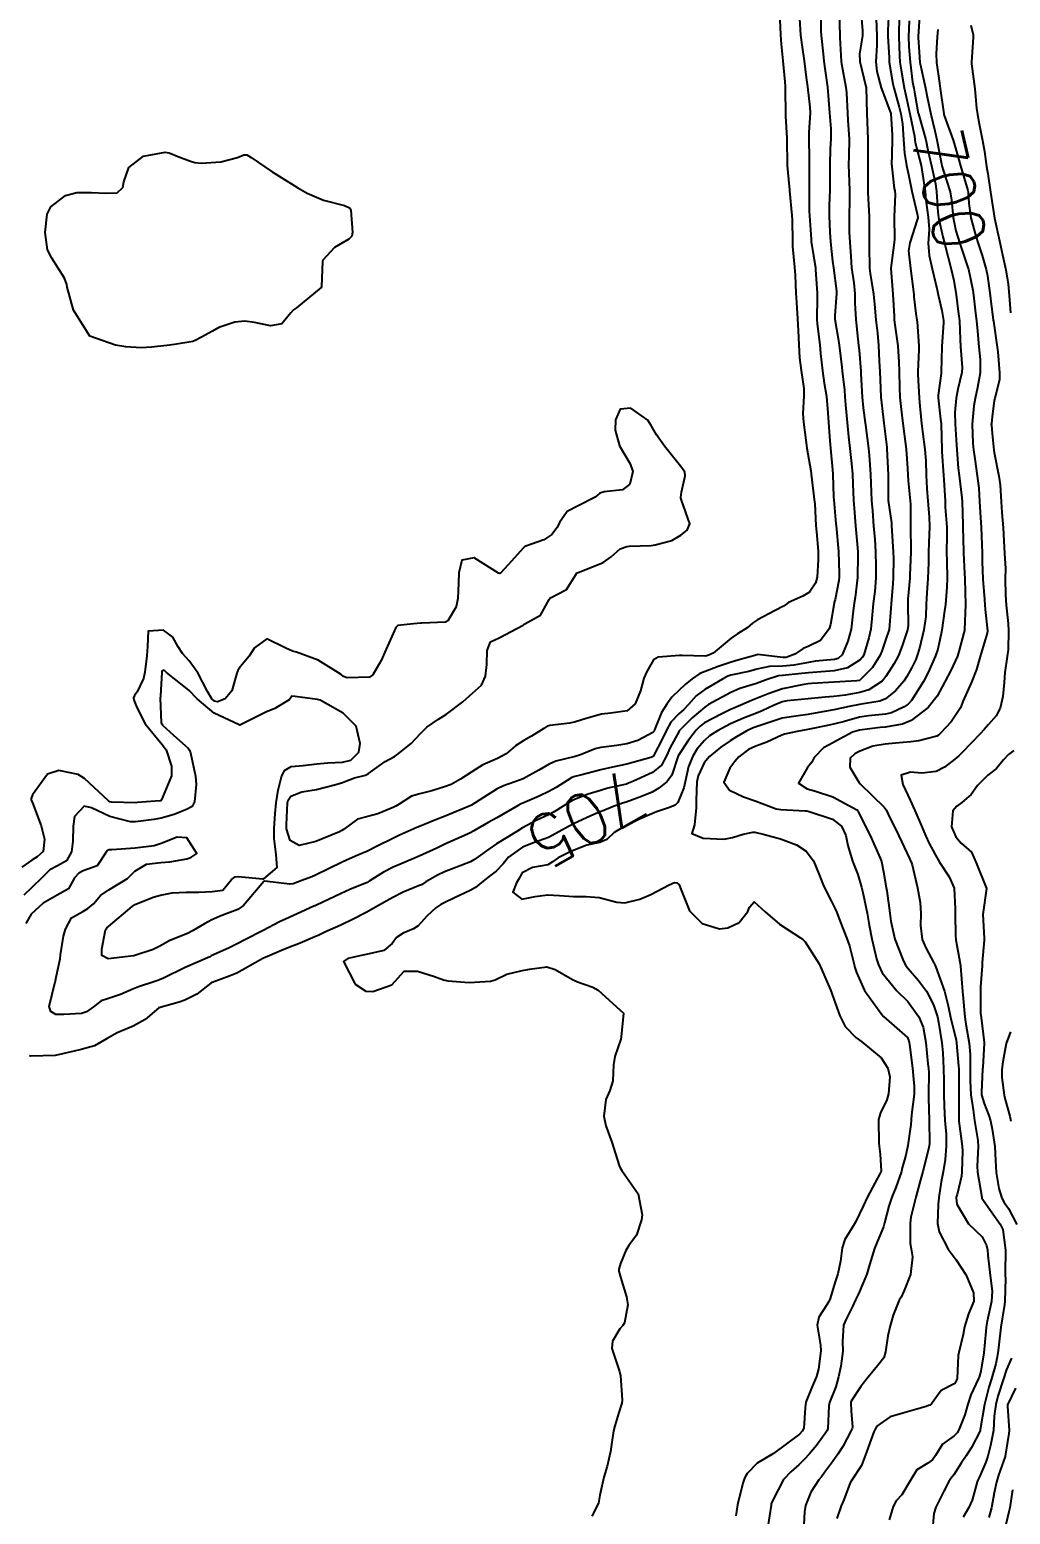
# Model space of a CAD drawing. Header units: metres. Extents: x 298520 to 308411, y 7433745 to 7450750.
# Drawn here: x 301073.2 to 301149.2, y 7443102.9 to 7443218.1 of the extents above; entities that cross this region are included whole.
import ezdxf
from ezdxf.enums import TextEntityAlignment as Align

# ---------------------------------------------------------------- set-up
doc = ezdxf.new("R2010")
doc.units = ezdxf.units.M
doc.header["$LTSCALE"] = 10
doc.linetypes.add('DASHED', pattern=[0.75, 0.5, -0.25])
for name, color, linetype in [('Cotas', 45, 'Continuous'), ('Curvas de Nivel 1m', 11, 'Continuous'), ('Curvas de Nivel 5m', 15, 'Continuous'), ('Vias Secundárias', 230, 'DASHED')]:
    doc.layers.add(name, color=color, linetype=linetype)
doc.styles.add('Style-STANDARD', font='STANDARD.shx')

msp = doc.modelspace()

# ---------------------------------------------------------------- linework, layer by layer
at = {"layer": 'Curvas de Nivel 1m', "flags": 128}
for points, elevation in [([(301134.55, 7443219.61), (301134.53, 7443217.98), (301134.55, 7443217.61), (301134.72, 7443216.18), (301134.78, 7443215.61), (301134.88, 7443214.86), (301135.04, 7443213.61), (301135.12, 7443212.63), (301135.21, 7443211.6), (301135.3, 7443210.38), (301135.3, 7443209.6), (301135.27, 7443208.82), (301135.23, 7443207.61), (301135.24, 7443206.4), (301135.23, 7443205.61), (301135.18, 7443204.43), (301135.18, 7443203.61), (301135.23, 7443202.36), (301135.29, 7443201.61), (301135.44, 7443200.12), (301135.51, 7443199.6), (301135.74, 7443197.79), (301135.74, 7443197.6), (301135.62, 7443195.89), (301135.63, 7443195.6), (301135.88, 7443194.1), (301135.96, 7443193.6), (301136.16, 7443191.9), (301136.19, 7443191.59), (301136.36, 7443190.11), (301136.4, 7443189.59), (301136.46, 7443188.96), (301136.58, 7443187.59), (301136.69, 7443186.48), (301136.79, 7443185.58), (301136.92, 7443184.43), (301136.98, 7443183.58), (301137.01, 7443182.85), (301137.07, 7443181.58), (301137.11, 7443180.96), (301137.21, 7443179.58), (301137.38, 7443177.89), (301137.4, 7443177.57), (301137.41, 7443177.31), (301137.38, 7443175.57), (301137.19, 7443174.03), (301137.11, 7443173.58), (301137.05, 7443173), (301136.89, 7443171.58), (301136.64, 7443170.63), (301136.19, 7443169.59), (301135.88, 7443169.31), (301135.59, 7443169.23), (301134.12, 7443169.08), (301133.58, 7443169), (301132.44, 7443168.77), (301131.58, 7443168.71), (301130.55, 7443168.69), (301129.57, 7443168.47), (301128.96, 7443168.29), (301127.57, 7443168), (301127.34, 7443167.92), (301126.91, 7443167.7), (301125.55, 7443166.9), (301124.88, 7443166.39), (301124.28, 7443165.73), (301123.92, 7443165.35), (301123.54, 7443165.01), (301122.91, 7443164.36), (301122.57, 7443163.75), (301122.23, 7443163.03), (301121.57, 7443161.76), (301121.54, 7443161.71), (301121.49, 7443161.67), (301121.35, 7443161.62), (301119.49, 7443161.11), (301118.4, 7443160.88), (301117.48, 7443160.67), (301115.9, 7443160.26), (301115.48, 7443160.15), (301115.25, 7443160.06), (301114.88, 7443159.85), (301114.02, 7443159.3), (301113.46, 7443158.99), (301112.7, 7443158.62), (301111.45, 7443158.07), (301111.31, 7443158.02), (301111.07, 7443157.89), (301109.43, 7443156.95), (301108.77, 7443156.57), (301107.64, 7443155.93), (301107.5, 7443155.85), (301107.42, 7443155.8), (301107.16, 7443155.67), (301105.41, 7443154.89), (301104.77, 7443154.6), (301103.4, 7443153.98), (301102.01, 7443153.38), (301101.39, 7443153.12), (301100.65, 7443152.74), (301099.54, 7443152.03), (301099.37, 7443151.94), (301098.03, 7443151.38), (301097.36, 7443151.07), (301095.45, 7443150.17), (301095.35, 7443150.13), (301095.32, 7443150.11), (301095.25, 7443150.08), (301093.95, 7443149.49), (301093.34, 7443149.22), (301092.58, 7443148.87), (301091.33, 7443148.21), (301091.17, 7443148.12), (301089.95, 7443147.51), (301089.32, 7443147.17), (301088.63, 7443146.84), (301087.3, 7443146.23), (301087.27, 7443146.21), (301087.18, 7443146.17), (301085.29, 7443145.34), (301083.59, 7443144.52), (301083.28, 7443144.37), (301083.17, 7443144.33), (301082.85, 7443144.22), (301081.67, 7443143.84), (301081.27, 7443143.68), (301080.28, 7443143.24), (301079.26, 7443142.9), (301078.78, 7443142.75), (301078.18, 7443142.28), (301077.63, 7443141.9), (301077.25, 7443141.78), (301075.87, 7443141.68), (301075.25, 7443141.7), (301074.86, 7443141.92), (301074.73, 7443142.32), (301075.2, 7443144.23), (301075.22, 7443144.31), (301075.29, 7443144.58), (301075.59, 7443146.02), (301075.62, 7443146.31), (301075.86, 7443147.77), (301076.01, 7443148.3), (301076.46, 7443149.18), (301077.35, 7443149.68), (301077.74, 7443149.9), (301078.17, 7443150.28), (301078.71, 7443150.93), (301079.36, 7443151.36), (301080.82, 7443152.25), (301081.1, 7443152.52), (301081.38, 7443152.8), (301082.28, 7443153.34), (301083.39, 7443153.47), (301084.08, 7443153.52), (301085.4, 7443153.77), (301085.72, 7443153.86), (301086.18, 7443154.18), (301085.42, 7443155.4), (301084.67, 7443155.45), (301083.41, 7443154.94), (301082.87, 7443154.77), (301081.41, 7443154.58), (301079.6, 7443154.46), (301079.4, 7443154.46), (301079.26, 7443154.42), (301079.16, 7443154.27), (301078.45, 7443153.22), (301077.38, 7443152.84), (301077.03, 7443152.64), (301076.71, 7443152.3), (301076.23, 7443151.44), (301075.36, 7443150.94), (301074.28, 7443150.33), (301073.34, 7443149.46), (301072.93, 7443148.75)], 707), ([(301135.96, 7443219.37), (301136.01, 7443217.59), (301136.02, 7443217.45), (301136.12, 7443215.59), (301136.14, 7443215.4), (301136.48, 7443213.59), (301136.53, 7443213.17), (301136.59, 7443211.59), (301136.63, 7443211.04), (301136.72, 7443209.58), (301136.7, 7443208.24), (301136.69, 7443207.59), (301136.73, 7443206.29), (301136.75, 7443205.59), (301136.75, 7443204.85), (301136.73, 7443203.59), (301136.74, 7443202.35), (301136.78, 7443201.59), (301136.85, 7443200.47), (301136.92, 7443199.59), (301137.08, 7443198.44), (301137.16, 7443197.58), (301137.18, 7443196.85), (301137.26, 7443195.58), (301137.4, 7443194.06), (301137.46, 7443193.58), (301137.51, 7443193.21), (301137.63, 7443191.57), (301137.64, 7443191.36), (301137.75, 7443189.57), (301137.82, 7443188.74), (301137.96, 7443187.57), (301137.99, 7443187.38), (301138.23, 7443185.57), (301138.28, 7443185.06), (301138.39, 7443183.56), (301138.42, 7443182.89), (301138.47, 7443181.56), (301138.53, 7443180.76), (301138.62, 7443179.56), (301138.71, 7443178.55), (301138.77, 7443177.56), (301138.81, 7443176.42), (301138.8, 7443175.56), (301138.71, 7443174.49), (301138.59, 7443173.56), (301138.51, 7443172.68), (301138.4, 7443171.56), (301138.26, 7443170.91), (301137.86, 7443169.57), (301137.77, 7443169.39), (301137.59, 7443169.2), (301136.59, 7443168.57), (301135.57, 7443168.34), (301134.89, 7443168.29), (301133.57, 7443168.19), (301133.07, 7443168.13), (301131.57, 7443167.99), (301131.26, 7443167.95), (301130.37, 7443167.66), (301129.56, 7443167.37), (301128.26, 7443166.98), (301127.55, 7443166.67), (301125.84, 7443165.72), (301125.54, 7443165.52), (301124.57, 7443164.69), (301123.61, 7443163.74), (301123.57, 7443163.69), (301123.52, 7443163.6), (301122.86, 7443162.39), (301122.58, 7443161.75), (301122.2, 7443161.03), (301121.48, 7443160.45), (301120.01, 7443159.78), (301119.64, 7443159.62), (301119.47, 7443159.56), (301118.04, 7443159.23), (301117.46, 7443159.07), (301116.5, 7443158.78), (301115.45, 7443158.37), (301115.11, 7443158.18), (301114.58, 7443157.85), (301113.88, 7443157.41), (301113.44, 7443157.18), (301112.54, 7443156.76), (301111.43, 7443156.16), (301110.97, 7443155.89), (301109.41, 7443154.92), (301108.8, 7443154.52), (301107.98, 7443153.92), (301107.65, 7443153.68), (301107.4, 7443153.54), (301106.26, 7443153.08), (301105.38, 7443152.75), (301104.84, 7443152.5), (301103.94, 7443151.97), (301103.59, 7443151.76), (301103.37, 7443151.66), (301102.17, 7443151.18), (301101.36, 7443150.77), (301100.03, 7443150.02), (301099.35, 7443149.64), (301098.3, 7443149.08), (301097.34, 7443148.63), (301096.11, 7443148.07), (301095.58, 7443147.83), (301095.33, 7443147.71), (301094.19, 7443147.22), (301093.31, 7443146.88), (301092.75, 7443146.66), (301091.49, 7443146.12), (301091.36, 7443146.06), (301091.3, 7443146.03), (301091.12, 7443145.94), (301089.29, 7443144.91), (301088.77, 7443144.68), (301087.37, 7443144.17), (301087.31, 7443144.14), (301087.28, 7443144.12), (301086.18, 7443143.28), (301085.26, 7443142.8), (301084.82, 7443142.64), (301083.25, 7443142.22), (301082.17, 7443141.31), (301081.24, 7443140.78), (301080.02, 7443140.26), (301079.23, 7443139.82), (301078.24, 7443139.26), (301077.22, 7443138.97), (301076.67, 7443138.85), (301075.21, 7443138.51), (301073.32, 7443138.45), (301073.21, 7443138.5)], 706), ([(301139.81, 7443219.55), (301139.73, 7443217.99), (301139.74, 7443217.55), (301139.82, 7443215.88), (301139.84, 7443215.55), (301140.12, 7443213.86), (301140.2, 7443213.55), (301140.61, 7443212.05), (301140.73, 7443211.54), (301140.86, 7443210.76), (301140.93, 7443209.54), (301141.01, 7443208.49), (301141.18, 7443207.53), (301141.33, 7443206.82), (301141.6, 7443205.53), (301142, 7443203.78), (301142.04, 7443203.52), (301142.04, 7443203.47), (301141.99, 7443203.3), (301141.42, 7443201.53), (301141.34, 7443200.91), (301141.48, 7443199.53), (301141.71, 7443197.74), (301141.73, 7443197.52), (301141.75, 7443197.35), (301141.91, 7443196.06), (301141.98, 7443195.52), (301141.99, 7443195.43), (301142.12, 7443193.52), (301142.12, 7443193.27), (301142.06, 7443191.52), (301142.06, 7443191.31), (301142.15, 7443189.52), (301142.18, 7443189.16), (301142.34, 7443187.51), (301142.41, 7443186.9), (301142.59, 7443185.51), (301142.66, 7443184.62), (301142.71, 7443183.51), (301142.76, 7443182.49), (301142.84, 7443181.51), (301142.94, 7443180.29), (301142.95, 7443179.51), (301142.91, 7443178.29), (301142.89, 7443177.51), (301142.88, 7443176.71), (301142.84, 7443175.51), (301142.76, 7443174.4), (301142.7, 7443173.51), (301142.67, 7443172.56), (301142.52, 7443171.52), (301142.17, 7443170.09), (301142, 7443169.52), (301141.89, 7443169.23), (301141.58, 7443168.61), (301141.21, 7443167.9), (301140.97, 7443167.54), (301140.31, 7443166.79), (301139.55, 7443166.18), (301139.1, 7443166), (301137.54, 7443165.73), (301136.74, 7443165.58), (301135.54, 7443165.31), (301134.1, 7443165.05), (301133.54, 7443164.96), (301132.77, 7443164.86), (301131.53, 7443164.66), (301130.77, 7443164.42), (301129.53, 7443164), (301129.28, 7443163.91), (301128.79, 7443163.68), (301127.99, 7443163.22), (301127.51, 7443162.92), (301126.79, 7443162.42), (301125.9, 7443161.71), (301125.49, 7443161.2), (301125.02, 7443160.19), (301124.93, 7443159.73), (301124.87, 7443158.3), (301124.87, 7443157.73), (301124.74, 7443156.41), (301124.55, 7443155.73), (301125.42, 7443155.36), (301127.02, 7443155.29), (301127.42, 7443155.36), (301127.68, 7443155.43), (301128.53, 7443155.68), (301129.26, 7443155.84), (301129.42, 7443155.83), (301130.18, 7443155.66), (301131.42, 7443155.32), (301132.65, 7443154.86), (301133.41, 7443154.35), (301133.97, 7443153.61), (301134.39, 7443152.61), (301134.78, 7443151.61), (301135.36, 7443150.45), (301135.65, 7443149.89), (301135.77, 7443149.59), (301136.03, 7443148.9), (301136.56, 7443147.58), (301136.75, 7443147.01), (301137.11, 7443145.57), (301137.15, 7443145.42), (301137.3, 7443144.95), (301137.91, 7443143.56), (301139.26, 7443141.69), (301139.39, 7443141.55), (301141.24, 7443139.9), (301141.35, 7443139.65), (301141.37, 7443139.53), (301141.4, 7443139.36), (301141.64, 7443137.52), (301141.78, 7443136.11), (301141.76, 7443135.52), (301141.55, 7443133.91), (301141.53, 7443133.52), (301141.52, 7443133.17), (301141.29, 7443131.53), (301141.13, 7443130.78), (301140.85, 7443129.79), (301140.79, 7443129.53), (301140.34, 7443128.29), (301140.03, 7443127.54), (301139.8, 7443126.83), (301139.48, 7443125.55), (301139.38, 7443125.22), (301139.05, 7443124.42), (301138.69, 7443123.56), (301138.31, 7443122.27), (301138.1, 7443121.56), (301137.45, 7443120.02), (301137.23, 7443119.58), (301136.99, 7443119.04), (301136.51, 7443118.06), (301136.3, 7443117.59), (301136.21, 7443116.33), (301136.23, 7443115.59), (301136.09, 7443114.43), (301135.91, 7443113.59), (301135.69, 7443112.81), (301135.21, 7443111.6), (301135.15, 7443111.34), (301135.08, 7443109.6), (301135.03, 7443109.44), (301134.87, 7443109.21), (301134.19, 7443108.28), (301133.63, 7443107.61), (301133.26, 7443107.2), (301132.84, 7443106.77), (301132.22, 7443106.24), (301131.65, 7443105.64), (301130.81, 7443104.03), (301130.7, 7443103.75), (301130.68, 7443103.65), (301130.43, 7443102)], 703), ([(301140.64, 7443219.54), (301140.58, 7443217.95), (301140.57, 7443217.54), (301140.63, 7443216.03), (301140.67, 7443215.54), (301140.75, 7443214.92), (301140.99, 7443213.54), (301141.19, 7443212.62), (301141.43, 7443211.53), (301141.79, 7443209.81), (301141.82, 7443209.52), (301141.84, 7443209.3), (301142.05, 7443208.5), (301142.3, 7443207.52), (301142.37, 7443207.19), (301142.61, 7443205.51), (301142.68, 7443204.85), (301142.86, 7443203.51), (301142.93, 7443202.57), (301142.85, 7443201.51), (301142.93, 7443200.54), (301143.17, 7443199.51), (301143.56, 7443197.88), (301143.64, 7443197.5), (301143.91, 7443196.29), (301144.05, 7443195.5), (301144.05, 7443195.35), (301143.92, 7443193.5), (301143.92, 7443193.46), (301143.87, 7443191.5), (301143.87, 7443191.48), (301143.85, 7443191.4), (301143.62, 7443189.72), (301143.62, 7443189.5), (301143.81, 7443187.86), (301143.85, 7443187.5), (301143.85, 7443187.45), (301143.91, 7443185.5), (301143.92, 7443185.36), (301144.05, 7443183.5), (301144.07, 7443183.17), (301144.16, 7443181.5), (301144.18, 7443181.04), (301144.3, 7443179.49), (301144.31, 7443178.88), (301144.28, 7443177.49), (301144.29, 7443176.88), (301144.32, 7443175.49), (301144.31, 7443174.84), (301144.19, 7443173.49), (301144.13, 7443172.99), (301143.91, 7443171.5), (301143.86, 7443171.24), (301143.6, 7443170.03), (301143.43, 7443169.5), (301142.86, 7443168.22), (301142.48, 7443167.52), (301141.55, 7443166.04), (301141.31, 7443165.76), (301140.99, 7443165.54), (301140, 7443165.08), (301139.54, 7443164.98), (301138.24, 7443164.86), (301137.53, 7443164.74), (301136.37, 7443164.42), (301135.53, 7443164.2), (301135.04, 7443164.09), (301133.52, 7443163.79), (301132.71, 7443163.63), (301131.73, 7443163.43), (301131.52, 7443163.35), (301130.35, 7443162.82), (301129.51, 7443162.5), (301128.94, 7443162.24), (301128.19, 7443161.68), (301127.87, 7443161.3), (301127.48, 7443160.8), (301127.03, 7443159.7), (301127.46, 7443159.08), (301128.55, 7443158.58), (301129.45, 7443158.25), (301131.07, 7443157.65), (301131.44, 7443157.58), (301133.31, 7443157.49), (301133.44, 7443157.48), (301133.62, 7443157.44), (301135.44, 7443156.85), (301136.14, 7443156.3), (301136.47, 7443155.58), (301136.63, 7443154.79), (301137, 7443153.58), (301137.39, 7443152.55), (301137.68, 7443151.57), (301137.79, 7443151.15), (301138.12, 7443149.56), (301138.29, 7443148.61), (301138.49, 7443147.56), (301138.86, 7443146), (301139, 7443145.55), (301139.3, 7443144.92), (301140.43, 7443143.54), (301141.27, 7443142.7), (301142.14, 7443141.52), (301142.46, 7443140.72), (301142.67, 7443139.51), (301142.84, 7443137.87), (301142.88, 7443137.5), (301142.9, 7443137.2), (301142.89, 7443135.5), (301142.89, 7443135.21), (301142.94, 7443133.5), (301142.95, 7443131.68), (301142.93, 7443131.5), (301142.88, 7443131.26), (301142.44, 7443129.51), (301142.18, 7443128.59), (301141.89, 7443127.52), (301141.52, 7443125.98), (301141.46, 7443125.52), (301141.46, 7443123.94), (301141.54, 7443123.52), (301141.65, 7443122.9), (301141.48, 7443121.52), (301141, 7443120.28), (301140.75, 7443119.78), (301140.61, 7443119.53), (301140.14, 7443118.38), (301139.9, 7443117.54), (301139.72, 7443116.78), (301139.55, 7443115.54), (301139.41, 7443115.07), (301138.93, 7443114.44), (301138.2, 7443113.56), (301137.64, 7443112.84), (301136.89, 7443111.71), (301136.86, 7443111.62), (301136.85, 7443111.58), (301136.89, 7443110.97), (301136.99, 7443109.69), (301136.96, 7443109.58), (301136.87, 7443109.39), (301136.24, 7443108.2), (301135.85, 7443107.59), (301135.44, 7443107), (301134.83, 7443106.17), (301134.58, 7443105.85), (301134.38, 7443105.6), (301133.77, 7443104.65), (301133.36, 7443103.61), (301133.28, 7443103.13), (301133.18, 7443101.62)], 702), ([(301131.35, 7443218.82), (301131.4, 7443217.65), (301131.45, 7443216.94), (301131.58, 7443215.65), (301131.75, 7443214.02), (301131.77, 7443213.65), (301131.78, 7443213.32), (301131.81, 7443211.64), (301131.81, 7443211.36), (301131.89, 7443209.64), (301131.9, 7443209.48), (301131.92, 7443207.64), (301131.92, 7443207.52), (301132.03, 7443206.45), (301132.1, 7443205.64), (301132.11, 7443205.56), (301132.29, 7443203.64), (301132.31, 7443203.32), (301132.33, 7443201.64), (301132.35, 7443201.25), (301132.5, 7443199.63), (301132.55, 7443199.03), (301132.61, 7443197.63), (301132.64, 7443196.91), (301132.73, 7443195.63), (301132.79, 7443194.73), (301132.84, 7443193.63), (301132.89, 7443192.6), (301133.01, 7443191.63), (301133.23, 7443190.24), (301133.23, 7443189.63), (301133.14, 7443188.3), (301133.19, 7443187.63), (301133.39, 7443186.02), (301133.44, 7443185.62), (301133.76, 7443183.84), (301133.78, 7443183.62), (301133.79, 7443183.58), (301134.03, 7443181.62), (301134.06, 7443181.29), (301134.15, 7443179.62), (301134.19, 7443179.13), (301134.32, 7443177.61), (301134.33, 7443176.95), (301134.24, 7443175.61), (301134.13, 7443175.15), (301133.65, 7443174.44), (301133.13, 7443174.14), (301132.04, 7443173.64), (301131.81, 7443173.46), (301131.63, 7443173.35), (301130.99, 7443173.01), (301129.62, 7443172.29), (301129.25, 7443172.05), (301128.82, 7443171.68), (301128.08, 7443171.21), (301127.6, 7443170.87), (301126.18, 7443169.71), (301125.79, 7443169.52), (301125.59, 7443169.49), (301123.8, 7443169.53), (301123.59, 7443169.54), (301121.94, 7443169.41), (301121.58, 7443169.2), (301121.04, 7443168.3), (301120.81, 7443167.77), (301120.57, 7443166.79), (301120.15, 7443165.78), (301119.54, 7443165.25), (301118.27, 7443165.06), (301117.53, 7443164.98), (301116.34, 7443164.64), (301115.53, 7443164.39), (301115.09, 7443164.28), (301113.53, 7443164.09), (301113.34, 7443164.04), (301113.07, 7443163.86), (301112.11, 7443163.28), (301111.51, 7443162.94), (301110.88, 7443162.52), (301110.14, 7443161.9), (301109.49, 7443161.55), (301108.35, 7443161.05), (301107.48, 7443160.52), (301106.61, 7443159.94), (301105.88, 7443159.54), (301105.46, 7443159.38), (301104.4, 7443159.03), (301103.46, 7443158.8), (301102.81, 7443158.63), (301101.86, 7443158), (301101.6, 7443157.85), (301101.45, 7443157.78), (301100.21, 7443157.25), (301099.44, 7443157.05), (301098.63, 7443156.85), (301097.56, 7443156.05), (301097.42, 7443155.95), (301097.23, 7443155.86), (301095.41, 7443155.11), (301094.1, 7443154.79), (301093.41, 7443155.19), (301093.13, 7443156.1), (301093.12, 7443156.41), (301093.22, 7443158.1), (301093.26, 7443158.3), (301093.46, 7443158.61), (301094.32, 7443158.95), (301095.46, 7443159.14), (301096.95, 7443159.54), (301097.47, 7443159.69), (301097.73, 7443159.78), (301098.41, 7443160.04), (301099.24, 7443160.26), (301099.48, 7443160.37), (301100.78, 7443161.31), (301101.49, 7443161.71), (301101.67, 7443161.82), (301101.9, 7443162), (301102.78, 7443162.71), (301103.52, 7443163.48), (301103.76, 7443163.74), (301104.01, 7443163.98), (301104.9, 7443164.6), (301105.53, 7443164.97), (301106.8, 7443165.94), (301107.55, 7443166.61), (301108.24, 7443167.24), (301108.54, 7443167.92), (301108.66, 7443168.84), (301108.69, 7443169.92), (301108.94, 7443170.58), (301109.6, 7443170.89), (301111.46, 7443171.88), (301111.54, 7443171.95), (301111.61, 7443171.99), (301112.82, 7443172.67), (301113.49, 7443173.86), (301113.54, 7443173.96), (301113.64, 7443174.03), (301114.84, 7443174.66), (301115.57, 7443175.84), (301115.6, 7443175.91), (301115.66, 7443175.93), (301115.81, 7443175.99), (301117.67, 7443176.75), (301118.29, 7443177.19), (301118.98, 7443177.8), (301119.49, 7443177.99), (301119.69, 7443178), (301121.39, 7443178.06), (301121.69, 7443178.1), (301122.99, 7443178.45), (301123.7, 7443178.86), (301124.19, 7443179.25), (301124.38, 7443179.73), (301123.73, 7443181.57), (301123.69, 7443181.74), (301123.69, 7443181.78), (301123.74, 7443182.2), (301124.03, 7443183.46), (301123.99, 7443183.74), (301123.76, 7443184.09), (301122.42, 7443185.75), (301121.79, 7443186.65), (301121.4, 7443187.37), (301121.12, 7443187.77), (301119.82, 7443188.72), (301118.98, 7443188.64), (301118.63, 7443187.8), (301118.6, 7443187), (301118.94, 7443185.8), (301119.76, 7443184.4), (301119.97, 7443183.79), (301119.74, 7443182.82), (301119.16, 7443182.37), (301117.74, 7443182.23), (301117.42, 7443182.13), (301117.06, 7443181.82), (301115.73, 7443181.14), (301114.87, 7443180.7), (301114.29, 7443179.85), (301114.11, 7443179.45), (301113.7, 7443178.92), (301113.07, 7443178.49), (301111.68, 7443178.02), (301111.59, 7443177.98), (301111.49, 7443177.88), (301110.32, 7443176.55), (301109.72, 7443175.91), (301109.66, 7443175.88), (301109.55, 7443175.91), (301107.67, 7443177.1), (301106.71, 7443176.91), (301106.48, 7443175.94), (301106.47, 7443175.13), (301106.41, 7443173.94), (301106.28, 7443173.3), (301105.62, 7443172.22), (301105.44, 7443172.12), (301103.61, 7443172.05), (301103.55, 7443172.05), (301102.96, 7443171.99), (301101.76, 7443171.85), (301101.61, 7443171.71), (301100.86, 7443170.01), (301100.46, 7443169.14), (301099.81, 7443168.03), (301099.56, 7443167.85), (301097.82, 7443167.79), (301097.56, 7443167.91), (301097.36, 7443168.05), (301095.58, 7443169.18), (301093.91, 7443169.78), (301093.59, 7443169.86), (301093.09, 7443170.11), (301091.6, 7443170.83), (301090.66, 7443170.13), (301090.24, 7443169.49), (301089.57, 7443168.68), (301089.35, 7443168.37), (301089.27, 7443168.15), (301088.9, 7443166.8), (301088.39, 7443166.16), (301087.78, 7443165.93), (301087.54, 7443166), (301087.35, 7443166.17), (301087, 7443166.73), (301086.25, 7443168.18), (301085.58, 7443169.12), (301085.08, 7443169.69), (301084.73, 7443170.2), (301084.33, 7443170.94), (301083.61, 7443171.49), (301082.42, 7443171.42), (301082.37, 7443170.23), (301082.31, 7443169.51), (301082.15, 7443168.23), (301082.06, 7443167.74), (301081.55, 7443166.71), (301081.35, 7443166.44), (301081.27, 7443166.24), (301081.32, 7443166.02), (301081.54, 7443165.51), (301082.19, 7443164.23), (301083.5, 7443162.64), (301083.81, 7443162.22), (301084.23, 7443160.96), (301084.21, 7443160.21), (301083.45, 7443158.35), (301083.4, 7443158.27), (301082.95, 7443158.23), (301081.57, 7443158.12), (301081.45, 7443158.11), (301079.56, 7443158.16), (301079.45, 7443158.19), (301079.33, 7443158.27), (301077.47, 7443159.99), (301076.99, 7443160.29), (301075.48, 7443160.62), (301074.61, 7443160.32), (301073.46, 7443158.72), (301073.34, 7443158.45), (301073.35, 7443158.34), (301073.45, 7443158.1), (301074.13, 7443156.33), (301074.38, 7443155.29), (301074.27, 7443154.33), (301073.81, 7443153.92), (301073.39, 7443153.66), (301072.62, 7443153.12)], 709), ([(301132.89, 7443218.92), (301132.97, 7443217.63), (301133.09, 7443216.7), (301133.24, 7443215.63), (301133.4, 7443214.35), (301133.49, 7443213.63), (301133.68, 7443212.04), (301133.7, 7443211.62), (301133.61, 7443210.08), (301133.6, 7443209.62), (301133.62, 7443208.05), (301133.62, 7443207.62), (301133.62, 7443206.03), (301133.62, 7443205.62), (301133.64, 7443203.98), (301133.66, 7443203.62), (301133.78, 7443201.82), (301133.79, 7443201.62), (301133.96, 7443200.52), (301134.11, 7443199.62), (301134.12, 7443199.45), (301134.25, 7443197.62), (301134.25, 7443197.29), (301134.23, 7443195.62), (301134.26, 7443195.26), (301134.45, 7443193.61), (301134.52, 7443192.96), (301134.66, 7443191.61), (301134.8, 7443190.65), (301134.97, 7443189.61), (301135.08, 7443188.34), (301135.12, 7443187.61), (301135.23, 7443186.17), (301135.28, 7443185.61), (301135.43, 7443183.93), (301135.46, 7443183.6), (301135.53, 7443181.8), (301135.55, 7443181.6), (301135.71, 7443179.73), (301135.72, 7443179.61), (301135.91, 7443177.6), (301135.96, 7443175.89), (301135.95, 7443175.6), (301135.92, 7443175.34), (301135.64, 7443173.87), (301135.58, 7443173.65), (301135.58, 7443173.6), (301135.28, 7443171.93), (301135.19, 7443171.6), (301134.52, 7443170.69), (301133.6, 7443170.25), (301133.16, 7443170.06), (301132.52, 7443169.63), (301131.84, 7443169.38), (301131.59, 7443169.37), (301129.66, 7443169.6), (301129.59, 7443169.59), (301128.11, 7443169.16), (301127.58, 7443169.02), (301126.59, 7443168.69), (301125.57, 7443168.29), (301125.16, 7443168.13), (301124.56, 7443167.73), (301124.03, 7443167.27), (301123.55, 7443166.84), (301123, 7443166.29), (301122.6, 7443165.75), (301122.19, 7443165.1), (301121.64, 7443163.76), (301121.61, 7443163.67), (301121.52, 7443163.57), (301120.35, 7443162.93), (301119.51, 7443162.67), (301118.74, 7443162.56), (301117.5, 7443162.39), (301117.04, 7443162.28), (301115.91, 7443161.83), (301115.49, 7443161.71), (301114.01, 7443161.33), (301113.49, 7443161.1), (301112.69, 7443160.65), (301111.47, 7443159.97), (301111.26, 7443159.88), (301109.94, 7443159.42), (301109.46, 7443159.19), (301108.67, 7443158.71), (301107.47, 7443157.93), (301107.46, 7443157.92), (301107.41, 7443157.89), (301105.43, 7443157.08), (301104.63, 7443156.76), (301103.43, 7443156.28), (301103.22, 7443156.19), (301102.76, 7443155.99), (301101.84, 7443155.57), (301101.42, 7443155.37), (301100.1, 7443154.71), (301099.41, 7443154.37), (301098.66, 7443154.04), (301097.78, 7443153.66), (301097.39, 7443153.49), (301096.43, 7443153.02), (301095.38, 7443152.5), (301095.09, 7443152.37), (301094.33, 7443152.09), (301093.64, 7443151.83), (301093.37, 7443151.79), (301091.46, 7443152.03), (301091.37, 7443152), (301089.79, 7443150.14), (301089.35, 7443149.84), (301088.13, 7443149.37), (301087.34, 7443149.04), (301086.78, 7443148.73), (301085.85, 7443148.18), (301085.51, 7443148.01), (301085.33, 7443147.93), (301084.09, 7443147.44), (301083.31, 7443147), (301082.8, 7443146.73), (301081.3, 7443146.24), (301079.3, 7443146), (301078.82, 7443146.27), (301078.82, 7443146.77), (301079.11, 7443148.27), (301079.2, 7443148.41), (301079.34, 7443148.52), (301081.18, 7443150.07), (301081.35, 7443150.19), (301081.39, 7443150.21), (301081.46, 7443150.24), (301082.8, 7443150.79), (301083.36, 7443150.95), (301084.28, 7443151.12), (301085.36, 7443151.19), (301086.35, 7443151.19), (301087.36, 7443151.22), (301088.19, 7443151.34), (301088.86, 7443152.16), (301089.16, 7443152.37), (301089.38, 7443152.4), (301091.29, 7443152.2), (301091.37, 7443152.2), (301092.4, 7443153.1), (301092.32, 7443154.11), (301092.17, 7443155.35), (301092.17, 7443156.11), (301092.26, 7443157.29), (301092.34, 7443158.11), (301092.48, 7443159.1), (301092.75, 7443160.11), (301092.97, 7443160.61), (301093.48, 7443160.92), (301094.41, 7443161.01), (301095.48, 7443161.14), (301096.33, 7443161.21), (301097.48, 7443161.25), (301098.12, 7443161.41), (301098.73, 7443162.04), (301098.83, 7443162.71), (301098.53, 7443164.04), (301097.53, 7443165.07), (301095.75, 7443166.07), (301095.54, 7443166.13), (301093.81, 7443166.36), (301093.55, 7443166.37), (301093.43, 7443166.22), (301093.33, 7443166.1), (301092.22, 7443165.43), (301091.53, 7443165.14), (301089.56, 7443164.15), (301089.54, 7443164.13), (301089.52, 7443164.13), (301089.46, 7443164.15), (301087.53, 7443165.07), (301086.2, 7443166.18), (301085.55, 7443166.84), (301083.82, 7443168.22), (301083.69, 7443168.33), (301083.57, 7443168.39), (301083.48, 7443168.31), (301083.47, 7443168.22), (301083.36, 7443166.41), (301083.35, 7443166.22), (301083.43, 7443164.32), (301083.46, 7443164.22), (301083.52, 7443164.14), (301084.37, 7443163.34), (301085.5, 7443162.34), (301085.62, 7443162.19), (301085.7, 7443161.98), (301086.08, 7443160.18), (301086.12, 7443159.53), (301086.01, 7443158.18), (301085.81, 7443157.82), (301085.44, 7443157.62), (301084.43, 7443157.21), (301083.43, 7443156.92), (301082.84, 7443156.82), (301081.43, 7443156.64), (301081.04, 7443156.64), (301079.43, 7443157.04), (301078.02, 7443157.71), (301077.45, 7443157.86), (301076.7, 7443157.04), (301076.61, 7443156.3), (301076.57, 7443155.14), (301076.47, 7443154.3), (301076.07, 7443153.62), (301075.39, 7443153.23), (301074.8, 7443152.91), (301074.22, 7443152.33), (301073.36, 7443151.52), (301072.77, 7443150.94)], 708), ([(301138.82, 7443218.92), (301138.87, 7443217.56), (301138.87, 7443216.85), (301138.81, 7443215.56), (301138.88, 7443214.82), (301139.22, 7443213.56), (301139.89, 7443211.76), (301139.95, 7443211.55), (301140.07, 7443209.87), (301140.07, 7443209.55), (301140.05, 7443208.39), (301140.02, 7443207.57), (301140.03, 7443207.55), (301140.04, 7443207.41), (301140.23, 7443205.75), (301140.27, 7443205.55), (301140.29, 7443205.27), (301140.22, 7443203.55), (301140.24, 7443201.81), (301140.22, 7443201.55), (301139.97, 7443199.57), (301139.97, 7443199.55), (301139.97, 7443199.53), (301140.12, 7443197.55), (301140.21, 7443195.85), (301140.23, 7443195.55), (301140.28, 7443195.16), (301140.5, 7443193.54), (301140.59, 7443192.27), (301140.6, 7443191.54), (301140.62, 7443190.32), (301140.66, 7443189.54), (301140.75, 7443188.6), (301140.88, 7443187.53), (301140.99, 7443186.73), (301141.16, 7443185.53), (301141.26, 7443184.03), (301141.27, 7443183.53), (301141.3, 7443183.08), (301141.46, 7443181.52), (301141.48, 7443181.27), (301141.49, 7443179.52), (301141.51, 7443177.7), (301141.51, 7443177.53), (301141.44, 7443175.76), (301141.42, 7443175.53), (301141.28, 7443173.89), (301141.27, 7443173.53), (301141.3, 7443171.85), (301141.26, 7443171.53), (301140.85, 7443170.29), (301140.55, 7443169.54), (301140.23, 7443168.9), (301139.57, 7443167.91), (301139.42, 7443167.7), (301139.28, 7443167.55), (301138.26, 7443166.86), (301137.55, 7443166.65), (301136.42, 7443166.46), (301135.55, 7443166.36), (301134.86, 7443166.3), (301133.55, 7443166.16), (301131.92, 7443166.01), (301131.55, 7443165.94), (301130.88, 7443165.66), (301129.98, 7443165.23), (301129.54, 7443165.05), (301128.54, 7443164.67), (301127.53, 7443164.23), (301126.53, 7443163.7), (301125.92, 7443163.31), (301125.51, 7443162.95), (301124.95, 7443162.28), (301124.61, 7443161.73), (301124.28, 7443160.93), (301124.03, 7443159.73), (301123.93, 7443159.27), (301123.45, 7443158.13), (301123.25, 7443157.93), (301122.81, 7443157.75), (301121.8, 7443157.4), (301121.44, 7443157.26), (301120.49, 7443156.83), (301119.43, 7443156.3), (301119.08, 7443156.14), (301118.53, 7443155.8), (301117.95, 7443155.27), (301117.42, 7443155.03), (301116.41, 7443154.82), (301115.41, 7443154.43), (301115, 7443154.25), (301114.17, 7443153.85), (301113.74, 7443153.52), (301113.39, 7443153.3), (301112.18, 7443153.09), (301111.38, 7443152.67), (301111.1, 7443152.17), (301110.95, 7443151.89), (301110.66, 7443151.18), (301111.36, 7443150.63), (301112.4, 7443150.83), (301113.36, 7443150.96), (301114.28, 7443150.93), (301115.36, 7443150.84), (301116.36, 7443150.83), (301117.36, 7443150.77), (301118.74, 7443150.41), (301119.36, 7443150.34), (301120.5, 7443150.64), (301121.37, 7443151), (301122.78, 7443151.75), (301123.19, 7443151.93), (301123.38, 7443151.89), (301123.56, 7443151.74), (301123.69, 7443151.42), (301124.37, 7443149.73), (301125.34, 7443148.75), (301126.69, 7443148.34), (301127.33, 7443148.4), (301128.2, 7443148.82), (301128.88, 7443149.67), (301129.02, 7443150.01), (301129.36, 7443150.42), (301130.23, 7443149.66), (301131.34, 7443148.71), (301132.95, 7443147.63), (301133.17, 7443147.47), (301133.32, 7443147.32), (301134.4, 7443145.61), (301135.28, 7443143.6), (301136, 7443141.59), (301136.43, 7443140.76), (301137.24, 7443139.92), (301137.72, 7443139.57), (301139.21, 7443138.34), (301139.72, 7443137.54), (301139.88, 7443136.86), (301139.78, 7443135.54), (301139.64, 7443135.08), (301139.17, 7443134.07), (301139, 7443133.55), (301139.03, 7443131.66), (301139.05, 7443131.55), (301139.06, 7443131.48), (301139.13, 7443130.87), (301139.2, 7443129.55), (301139.18, 7443129.48), (301139.11, 7443129.35), (301138.15, 7443127.56), (301137.81, 7443126.84), (301137.22, 7443125.58), (301137.06, 7443125.32), (301136.39, 7443124.25), (301136.2, 7443123.59), (301136.06, 7443122.56), (301135.85, 7443121.59), (301135.65, 7443120.95), (301135.23, 7443119.6), (301135.16, 7443119.43), (301134.99, 7443119.19), (301134.37, 7443118.22), (301134.24, 7443117.61), (301134.51, 7443116.05), (301134.54, 7443115.6), (301134.35, 7443114.18), (301134.2, 7443113.61), (301133.81, 7443112.71), (301133.37, 7443111.62), (301133.31, 7443111.19), (301133.21, 7443109.62), (301133.1, 7443109.38), (301132.87, 7443109.15), (301130.88, 7443107.65), (301129.61, 7443106.89), (301128.83, 7443106.09), (301128.66, 7443105.84), (301128.59, 7443105.67), (301128.49, 7443105.35), (301128.08, 7443103.68), (301127.94, 7443102.83)], 704), ([(301141.39, 7443218.74), (301141.34, 7443217.53), (301141.36, 7443216.73), (301141.45, 7443215.53), (301141.65, 7443214), (301141.73, 7443213.53), (301141.79, 7443213.21), (301142.09, 7443211.57), (301142.1, 7443211.52), (301142.66, 7443209.51), (301142.84, 7443208.72), (301143.11, 7443207.51), (301143.42, 7443206.11), (301143.51, 7443205.51), (301143.6, 7443203.9), (301143.65, 7443203.5), (301143.98, 7443202), (301144.12, 7443201.5), (301144.18, 7443201.29), (301144.63, 7443199.49), (301144.83, 7443198.6), (301145.03, 7443197.49), (301145.19, 7443196.2), (301145.27, 7443195.49), (301145.34, 7443194.03), (301145.36, 7443193.49), (301145.48, 7443191.86), (301145.46, 7443191.48), (301145.16, 7443190.17), (301145.03, 7443189.49), (301144.92, 7443188.38), (301144.94, 7443187.49), (301145.03, 7443186.25), (301145.08, 7443185.49), (301145.19, 7443184.06), (301145.25, 7443183.49), (301145.46, 7443181.76), (301145.48, 7443181.48), (301145.54, 7443179.66), (301145.54, 7443179.48), (301145.58, 7443177.59), (301145.58, 7443177.48), (301145.67, 7443175.9), (301145.69, 7443175.51), (301145.69, 7443175.48), (301145.69, 7443175.45), (301145.74, 7443173.48), (301145.66, 7443171.53), (301145.66, 7443171.48), (301145.61, 7443171.28), (301145.24, 7443169.84), (301145.13, 7443169.48), (301144.64, 7443168.43), (301144.15, 7443167.49), (301143.94, 7443167.11), (301143.55, 7443166.38), (301142.85, 7443165.51), (301141.53, 7443164.48), (301140.86, 7443164.2), (301139.53, 7443163.98), (301139.14, 7443163.94), (301137.52, 7443163.74), (301136.98, 7443163.58), (301136.04, 7443163.07), (301135.51, 7443162.79), (301134.74, 7443162.37), (301134.03, 7443161.61), (301133.83, 7443161.27), (301133.49, 7443160.85), (301132.8, 7443159.63), (301133.47, 7443159.19), (301134.04, 7443159.04), (301135.46, 7443158.56), (301137.32, 7443157.57), (301137.39, 7443157.52), (301137.44, 7443157.42), (301138.37, 7443155.56), (301139.14, 7443153.82), (301139.23, 7443153.55), (301139.39, 7443152.76), (301139.61, 7443151.55), (301139.65, 7443151.27), (301139.88, 7443149.54), (301139.95, 7443148.93), (301140.28, 7443147.54), (301140.89, 7443145.95), (301141.1, 7443145.53), (301141.3, 7443145.26), (301142.1, 7443144.33), (301142.72, 7443143.51), (301143.27, 7443142.44), (301143.57, 7443141.5), (301143.66, 7443141.09), (301143.91, 7443139.49), (301143.98, 7443138.73), (301144.05, 7443137.49), (301144.07, 7443136.61), (301144.07, 7443135.49), (301144.08, 7443134.59), (301144.14, 7443133.49), (301144.24, 7443132.4), (301144.26, 7443131.49), (301144.18, 7443130.44), (301144.02, 7443129.49), (301143.86, 7443128.73), (301143.69, 7443127.49), (301143.62, 7443126.95), (301143.57, 7443125.49), (301143.71, 7443124.84), (301144.4, 7443123.49), (301145.03, 7443122.66), (301145.79, 7443121.47), (301146.36, 7443120.11), (301146.38, 7443119.47), (301145.98, 7443118.47), (301145.68, 7443117.47), (301145.57, 7443116.87), (301145.22, 7443115.48), (301145.18, 7443115.24), (301145.09, 7443113.48), (301145.06, 7443113.34), (301144.92, 7443113.08), (301143.86, 7443112.54), (301143.1, 7443111.5), (301142.99, 7443111.4), (301142.89, 7443111.37), (301142.69, 7443111.3), (301140.89, 7443110.77), (301139.92, 7443110.5), (301138.88, 7443109.78), (301138.74, 7443109.55), (301138.65, 7443109.33), (301138, 7443107.56), (301137.69, 7443106.72), (301136.93, 7443105.58), (301136.82, 7443105.38), (301136.33, 7443104.06), (301136.1, 7443103.59), (301135.77, 7443102.61)], 701), ([(301143.6, 7443218.08), (301143.55, 7443217.51), (301143.46, 7443216.19), (301143.5, 7443215.51), (301143.72, 7443213.9), (301143.78, 7443213.5), (301144.06, 7443211.54), (301144.06, 7443211.5), (301144.09, 7443211.4), (301144.8, 7443209.49), (301145.11, 7443208.44), (301145.37, 7443207.49), (301145.92, 7443205.59), (301145.94, 7443205.48), (301146.01, 7443204.57), (301146.17, 7443203.48), (301146.55, 7443202.04), (301146.74, 7443201.47), (301147.05, 7443200.55), (301147.36, 7443199.46), (301147.45, 7443198.97), (301147.66, 7443197.45), (301147.69, 7443197.22), (301147.9, 7443195.53), (301147.92, 7443195.45), (301148.2, 7443193.45), (301148.25, 7443193.07), (301148.39, 7443191.44), (301148.37, 7443190.92), (301148.02, 7443189.45), (301147.98, 7443189.3), (301147.81, 7443188.03), (301147.75, 7443187.51), (301147.74, 7443187.45), (301147.75, 7443187.39), (301147.8, 7443186.74), (301147.93, 7443185.45), (301147.96, 7443185.26), (301148.34, 7443183.44), (301148.42, 7443182.77), (301148.5, 7443181.44), (301148.56, 7443180.61), (301148.66, 7443179.44), (301148.72, 7443178.41), (301148.78, 7443177.44), (301148.84, 7443176.27), (301148.83, 7443175.44), (301148.85, 7443174.24), (301148.91, 7443173.44), (301149.04, 7443172.02), (301149.08, 7443171.44), (301149.06, 7443169.97), (301148.97, 7443169.44), (301148.79, 7443168.22), (301148.74, 7443167.44), (301148.64, 7443166.35), (301148.43, 7443165.44), (301148.12, 7443164.86), (301147.52, 7443164.18), (301147.18, 7443163.79), (301146.89, 7443163.46), (301145.5, 7443162), (301145.23, 7443161.75), (301144.92, 7443161.49), (301144.12, 7443160.86), (301143.48, 7443160.54), (301142.36, 7443160.4), (301141.48, 7443160.48), (301140.77, 7443160.25), (301140.9, 7443159.54), (301141.45, 7443158.32), (301141.81, 7443157.52), (301142.3, 7443156.38), (301142.68, 7443155.51), (301142.91, 7443155), (301143.41, 7443154.05), (301143.74, 7443153.5), (301144.49, 7443152.38), (301144.88, 7443151.48), (301144.95, 7443149.89), (301144.95, 7443149.48), (301144.97, 7443147.84), (301144.99, 7443147.48), (301145.31, 7443145.77), (301145.35, 7443145.48), (301145.35, 7443145.43), (301145.52, 7443143.48), (301145.54, 7443143.21), (301145.7, 7443141.48), (301145.78, 7443140.94), (301146.04, 7443139.47), (301146.1, 7443138.59), (301146.12, 7443137.47), (301146.11, 7443136.55), (301146.17, 7443135.47), (301146.33, 7443134.31), (301146.45, 7443133.47), (301146.69, 7443131.92), (301146.72, 7443131.46), (301146.66, 7443129.92), (301146.68, 7443129.46), (301147, 7443127.54), (301147.02, 7443127.46), (301147.08, 7443127.36), (301147.86, 7443126.24), (301148.44, 7443125.44), (301148.63, 7443125.01), (301148.85, 7443123.43), (301148.82, 7443121.63), (301148.83, 7443121.43), (301148.84, 7443121.26), (301148.79, 7443119.43), (301148.76, 7443119.21), (301148.49, 7443117.44), (301148.32, 7443116.07), (301148.25, 7443115.44), (301148.09, 7443114.6), (301147.77, 7443113.45), (301147.56, 7443112.8), (301147.21, 7443111.46), (301146.89, 7443109.48), (301146.89, 7443109.46), (301146.87, 7443109.4), (301146.21, 7443108.12), (301145.79, 7443107.47), (301145.41, 7443106.91), (301144.83, 7443105.99), (301144.61, 7443105.7), (301144.45, 7443105.48), (301144.06, 7443104.74), (301143.44, 7443103.5), (301143.3, 7443103), (301143.17, 7443101.5)], 699), ([(301146.17, 7443218.42), (301146.34, 7443217.65), (301146.35, 7443217.48), (301146.2, 7443215.53), (301146.2, 7443215.48), (301146.21, 7443215.41), (301146.47, 7443213.47), (301146.61, 7443211.98), (301146.67, 7443211.47), (301146.81, 7443210.75), (301147.07, 7443209.46), (301147.21, 7443208.62), (301147.38, 7443207.46), (301147.47, 7443206.89), (301147.69, 7443205.45), (301147.99, 7443203.45), (301148.43, 7443201.45), (301148.56, 7443200.84), (301148.87, 7443199.44), (301149.04, 7443198.33), (301149.13, 7443197.44), (301149.24, 7443196.1)], 698), ([(301149.5, 7443162.17), (301149.07, 7443161.86), (301148.7, 7443161.44), (301148.16, 7443160.77), (301147.48, 7443160.26), (301146.67, 7443159.46), (301146.18, 7443158.75), (301145.45, 7443158.13), (301145.07, 7443157.86), (301144.77, 7443157.49), (301144.67, 7443156.25), (301144.99, 7443155.48), (301145.42, 7443154.98), (301146.21, 7443154.27), (301146.57, 7443153.46), (301147.37, 7443151.45), (301147.1, 7443149.45), (301147.18, 7443147.61), (301147.19, 7443147.46), (301147.05, 7443145.72), (301147.03, 7443145.46), (301146.92, 7443143.83), (301146.91, 7443143.46), (301146.92, 7443141.8), (301146.95, 7443141.46), (301147.18, 7443139.51), (301147.18, 7443139.46), (301147.08, 7443137.58), (301147.07, 7443137.46), (301146.98, 7443135.67), (301146.99, 7443135.46), (301147.18, 7443134.79), (301147.56, 7443133.85), (301147.68, 7443133.45), (301147.82, 7443132.79), (301148.02, 7443131.45), (301148.06, 7443130.38), (301148.11, 7443129.45), (301148.33, 7443128.21), (301148.56, 7443127.44), (301148.75, 7443127.11), (301149.08, 7443126.65), (301149.73, 7443125.42)], 698), ([(301149.24, 7443140.36), (301148.89, 7443139.44), (301148.63, 7443138.02), (301148.57, 7443137.44), (301148.56, 7443136.8), (301148.74, 7443135.44), (301148.83, 7443135.09), (301149.17, 7443133.81), (301149.26, 7443133.43)], 697), ([(301149.31, 7443115.05), (301148.93, 7443114.16), (301148.69, 7443113.43), (301148.25, 7443112.09), (301148.09, 7443111.44), (301147.98, 7443110.54), (301147.91, 7443109.44), (301147.68, 7443108.26), (301147.47, 7443107.45), (301147.32, 7443106.98), (301146.83, 7443105.84), (301146.7, 7443105.59), (301146.64, 7443105.46), (301146.25, 7443104.03), (301146, 7443103.47), (301145.56, 7443102.71)], 698), ([(301149.61, 7443112.73), (301149.01, 7443111.43), (301148.99, 7443111.33), (301149.12, 7443109.43), (301149.11, 7443109.19), (301148.85, 7443107.61), (301148.82, 7443107.43), (301148.31, 7443105.96), (301148.15, 7443105.44), (301147.96, 7443104.59), (301147.76, 7443103.45), (301147.55, 7443102.69)], 697), ([(301149.4, 7443104.84), (301149.17, 7443103.43), (301149.1, 7443103.12), (301148.78, 7443101.71)], 696)]:
    msp.add_lwpolyline(points, dxfattribs=dict(at, elevation=elevation))
at = {"layer": 'Curvas de Nivel 5m', "flags": 128}
for points, elevation in [([(301137.63, 7443219.58), (301137.77, 7443217.97), (301137.76, 7443217.57), (301137.53, 7443216.19), (301137.57, 7443215.58), (301138.03, 7443213.65), (301138.04, 7443213.57), (301138.09, 7443211.57), (301138.17, 7443209.57), (301138.18, 7443209.45), (301138.17, 7443207.57), (301138.17, 7443207.44), (301138.17, 7443205.57), (301138.18, 7443205.41), (301138.28, 7443203.57), (301138.29, 7443203.27), (301138.28, 7443201.57), (301138.28, 7443201.26), (301138.31, 7443199.57), (301138.36, 7443199.15), (301138.62, 7443197.56), (301138.69, 7443196.78), (301138.81, 7443195.56), (301138.92, 7443194.52), (301139, 7443193.56), (301139.06, 7443192.36), (301139.1, 7443191.56), (301139.15, 7443190.25), (301139.19, 7443189.56), (301139.36, 7443188.01), (301139.41, 7443187.55), (301139.65, 7443185.68), (301139.66, 7443185.55), (301139.75, 7443183.55), (301139.75, 7443181.57), (301139.75, 7443181.55), (301140, 7443179.83), (301140.02, 7443179.55), (301140.04, 7443179.22), (301140.14, 7443177.55), (301140.16, 7443177.07), (301140.13, 7443175.55), (301140.11, 7443175.09), (301139.99, 7443173.55), (301139.96, 7443173.21), (301139.82, 7443171.55), (301139.78, 7443171.38), (301139.61, 7443170.88), (301139.27, 7443169.87), (301139.14, 7443169.55), (301138.53, 7443168.61), (301137.56, 7443167.61), (301137.54, 7443167.59), (301137.33, 7443167.57), (301135.56, 7443167.45), (301133.83, 7443167.35), (301133.56, 7443167.33), (301133.22, 7443167.29), (301131.56, 7443166.95), (301130.46, 7443166.56), (301129.55, 7443166.19), (301129.17, 7443166.05), (301128.34, 7443165.68), (301127.79, 7443165.44), (301127.54, 7443165.33), (301126.81, 7443164.98), (301125.53, 7443164.31), (301125.19, 7443164.06), (301124.87, 7443163.73), (301124.28, 7443162.97), (301123.49, 7443161.76), (301123.49, 7443161.75), (301122.98, 7443160.24), (301122.63, 7443159.75), (301121.99, 7443159.23), (301121.46, 7443158.94), (301120.63, 7443158.6), (301119.45, 7443158.17), (301119.16, 7443158.08), (301118.38, 7443157.8), (301117.73, 7443157.52), (301117.44, 7443157.4), (301116.71, 7443157.09), (301115.43, 7443156.51), (301114.99, 7443156.28), (301114.24, 7443155.85), (301113.71, 7443155.56), (301113.42, 7443155.42), (301112.28, 7443155.01), (301111.41, 7443154.68), (301110.34, 7443153.9), (301109.92, 7443153.38), (301109.39, 7443152.8), (301108.87, 7443152.42), (301108.24, 7443151.92), (301107.77, 7443151.53), (301107.37, 7443151.3), (301106.16, 7443150.75), (301105.36, 7443150.35), (301105.09, 7443150.22), (301104.69, 7443149.97), (301104, 7443149.32), (301103.34, 7443148.58), (301102.98, 7443148.34), (301102.18, 7443147.99), (301101.66, 7443147.66), (301101.32, 7443147.19), (301100.66, 7443146.66), (301099.31, 7443146.34), (301099.04, 7443146.3), (301097.88, 7443146.04), (301097.54, 7443145.8), (301098.45, 7443144.04), (301099.28, 7443143.51), (301099.82, 7443143.47), (301101.28, 7443144), (301102.24, 7443145.05), (301103.29, 7443145.05), (301104.61, 7443144.64), (301105.29, 7443144.39), (301105.63, 7443144.3), (301107.29, 7443144.18), (301108.93, 7443144.27), (301109.29, 7443144.37), (301110.21, 7443144.82), (301111.29, 7443145.08), (301111.97, 7443145.2), (301113.3, 7443145.39), (301113.96, 7443145.19), (301115.29, 7443144.4), (301115.68, 7443144.22), (301116.86, 7443143.82), (301117.28, 7443143.57), (301119.25, 7443141.79), (301119.07, 7443139.96), (301119.03, 7443139.79), (301118.58, 7443138.43), (301118.47, 7443137.8), (301118.43, 7443136.56), (301118.19, 7443135.8), (301117.87, 7443135.11), (301117.73, 7443133.8), (301117.88, 7443133.07), (301118.33, 7443131.8), (301118.92, 7443129.99), (301118.99, 7443129.79), (301119.11, 7443129.59), (301120.38, 7443127.78), (301120.7, 7443126.15), (301120.65, 7443125.77), (301120.26, 7443124.57), (301119.67, 7443123.78), (301119.42, 7443123.4), (301119.02, 7443122.39), (301118.87, 7443121.94), (301118.87, 7443121.79), (301119.01, 7443121.33), (301119.47, 7443119.79), (301119.58, 7443119.19), (301119.32, 7443117.79), (301119.18, 7443117.58), (301118.97, 7443117.33), (301118.38, 7443116.37), (301118.35, 7443115.8), (301118.93, 7443114.02), (301118.99, 7443113.79), (301119.01, 7443113.7), (301119.13, 7443111.79), (301119.12, 7443111.56), (301118.88, 7443110.83), (301118.56, 7443109.79), (301118.48, 7443109.41), (301118.25, 7443107.8), (301117.97, 7443106.67), (301117.71, 7443105.81), (301117.42, 7443104.42), (301117.32, 7443103.81), (301116.79, 7443102.78)], 705), ([(301142.18, 7443219.11), (301142.07, 7443217.52), (301142.08, 7443217.44), (301142.15, 7443216.31), (301142.22, 7443215.52), (301142.24, 7443215.42), (301142.64, 7443213.51), (301142.78, 7443212.84), (301143.07, 7443211.51), (301143.37, 7443210.21), (301143.53, 7443209.51), (301143.89, 7443207.66), (301143.92, 7443207.5), (301144.04, 7443207.09), (301144.55, 7443205.49), (301144.67, 7443204.84), (301144.79, 7443203.49), (301145, 7443202.47), (301145.3, 7443201.49), (301145.95, 7443199.55), (301145.97, 7443199.5), (301145.98, 7443199.48), (301146.31, 7443197.86), (301146.37, 7443197.47), (301146.51, 7443196.07), (301146.59, 7443195.47), (301146.68, 7443194.68), (301146.79, 7443193.47), (301146.88, 7443192.48), (301146.88, 7443191.46), (301146.68, 7443190.31), (301146.5, 7443189.47), (301146.4, 7443188.89), (301146.26, 7443187.47), (301146.32, 7443186), (301146.37, 7443185.47), (301146.46, 7443184.78), (301146.65, 7443183.47), (301146.77, 7443182.5), (301146.84, 7443181.46), (301146.88, 7443180.62), (301146.95, 7443179.46), (301147, 7443178.15), (301147.03, 7443177.46), (301147.04, 7443176.83), (301147.08, 7443175.46), (301147.22, 7443173.88), (301147.24, 7443173.46), (301147.26, 7443173.09), (301147.45, 7443171.45), (301147.42, 7443171.27), (301146.87, 7443169.46), (301146.6, 7443168.44), (301146.22, 7443167.47), (301145.55, 7443165.96), (301145.42, 7443165.61), (301145.35, 7443165.48), (301144.63, 7443164.39), (301143.81, 7443163.5), (301143.66, 7443163.36), (301143.52, 7443163.27), (301142.12, 7443162.92), (301141.51, 7443162.84), (301140.33, 7443162.72), (301139.51, 7443162.65), (301138.57, 7443162.5), (301137.5, 7443162.08), (301137.17, 7443161.9), (301136.81, 7443161.58), (301136.78, 7443160.88), (301137.47, 7443159.7), (301137.59, 7443159.57), (301139.45, 7443157.77), (301139.6, 7443157.55), (301139.75, 7443157.23), (301140.57, 7443155.54), (301141.41, 7443153.79), (301141.49, 7443153.61), (301141.53, 7443153.53), (301141.62, 7443153.3), (301142.03, 7443151.52), (301142.23, 7443150.38), (301142.28, 7443149.52), (301142.26, 7443148.6), (301142.4, 7443147.51), (301142.68, 7443146.87), (301143.3, 7443145.71), (301143.39, 7443145.5), (301143.45, 7443145.35), (301144.12, 7443143.49), (301144.4, 7443142.36), (301144.58, 7443141.49), (301145.01, 7443139.71), (301145.04, 7443139.48), (301145.21, 7443137.69), (301145.22, 7443137.48), (301145.22, 7443137.46), (301145.24, 7443135.48), (301145.24, 7443135.42), (301145.23, 7443133.48), (301145.24, 7443133.41), (301145.5, 7443131.48), (301145.51, 7443131.09), (301145.47, 7443129.48), (301145.44, 7443129.15), (301145.09, 7443127.73), (301145.03, 7443127.53), (301145.03, 7443127.48), (301145.08, 7443126.98), (301145.98, 7443125.47), (301147.05, 7443124.44), (301147.38, 7443123.79), (301147.44, 7443123.45), (301147.47, 7443123.02), (301147.67, 7443121.45), (301147.81, 7443120.25), (301147.76, 7443119.45), (301147.43, 7443117.9), (301147.34, 7443117.45), (301147.31, 7443117.12), (301147.17, 7443115.46), (301146.93, 7443114.03), (301146.81, 7443113.58), (301146.76, 7443113.46), (301146.16, 7443112.21), (301145.92, 7443111.47), (301145.69, 7443110.66), (301145.23, 7443109.48), (301145.1, 7443109.25), (301144.87, 7443109.02), (301143.97, 7443108.38), (301143.41, 7443107.49), (301143.19, 7443107.16), (301142.84, 7443106.91), (301141.97, 7443106.38), (301141.45, 7443105.52), (301140.81, 7443104.44), (301140.37, 7443103.98), (301140.13, 7443103.54), (301139.82, 7443102.5)], 700)]:
    msp.add_lwpolyline(points, dxfattribs=dict(at, elevation=elevation))
at = {"layer": 'Curvas de Nivel 5m', "elevation": 710, "flags": 128}
msp.add_lwpolyline([(301089.83, 7443208.36), (301090.05, 7443208.34), (301090.4, 7443208.14), (301092.03, 7443207.04), (301093.52, 7443206.1), (301094.02, 7443205.8), (301094.72, 7443205.38), (301096, 7443204.83), (301097.63, 7443204.43), (301098, 7443204.25), (301098.12, 7443204.05), (301098.25, 7443202.32), (301098.19, 7443202.05), (301097.97, 7443201.81), (301096.85, 7443201.18), (301095.95, 7443200.19), (301095.93, 7443200.07), (301095.85, 7443198.15), (301095.81, 7443198.07), (301093.91, 7443196.5), (301093.68, 7443196.33), (301093.47, 7443196.1), (301092.76, 7443195.25), (301091.89, 7443195.09), (301090.66, 7443195.36), (301089.9, 7443195.46), (301089.13, 7443195.39), (301087.89, 7443194.97), (301087.39, 7443194.67), (301086.49, 7443194.18), (301086.1, 7443193.97), (301085.88, 7443193.88), (301084.44, 7443193.65), (301083.87, 7443193.58), (301082.67, 7443193.43), (301081.87, 7443193.39), (301080.67, 7443193.46), (301079.87, 7443193.6), (301077.88, 7443194.29), (301076.63, 7443196.3), (301076.13, 7443198.1), (301076.1, 7443198.31), (301075.93, 7443198.79), (301074.95, 7443200.33), (301074.62, 7443200.99), (301074.43, 7443202.33), (301074.58, 7443203.75), (301074.88, 7443204.33), (301076.01, 7443205.2), (301076.89, 7443205.43), (301078.01, 7443205.43), (301079.13, 7443205.39), (301080.01, 7443205.4), (301080.44, 7443205.83), (301080.53, 7443206.25), (301080.92, 7443207.37), (301082.04, 7443208.24), (301083.72, 7443208.56), (301084.05, 7443208.52), (301084.78, 7443208.21), (301085.7, 7443207.85), (301086.04, 7443207.76), (301086.52, 7443207.71), (301088.04, 7443207.81), (301089.33, 7443208.15)], close=True, dxfattribs=at)
at = {"layer": 'Vias Secundárias'}
msp.add_lwpolyline([(301465.55, 7442973.32, 0), (301478.59, 7442967.28, -0.011668)], format="xyb", dxfattribs=at)

# ---------------------------------------------------------------- texts
at = {"layer": 'Cotas', "style": 'Style-STANDARD'}
for s, rotation, p in [('700', 283.2173, (301144.48, 7443205.68, 700)), ('705', 209.676, (301116.36, 7443156.87, 705))]:
    msp.add_text(s, height=4, rotation=rotation, dxfattribs=at).set_placement(p, align=Align.MIDDLE_CENTER)

doc.saveas('drawing.dxf')
